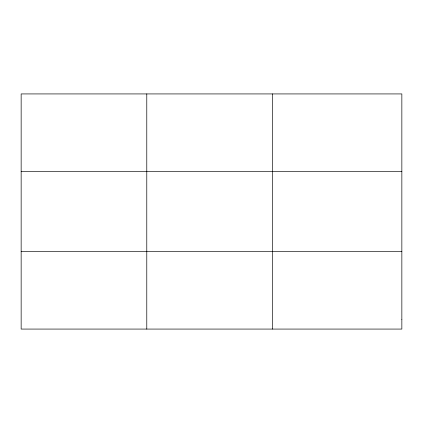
<?xml version="1.0" encoding="UTF-8"?>
<svg xmlns="http://www.w3.org/2000/svg" width="423" height="423" viewBox="0 0 423 423"><rect width="100%" height="100%" fill="white"/><g stroke="black" fill="none" stroke-linecap="round" stroke-linejoin="round"><path stroke-width="0.63" d="M146.781 93.927L146.781 329.073M272.412 93.927L272.412 329.073M21.15 171.526L401.85 171.526M21.15 251.474L401.85 251.474M401.85 319.376L401.85 329.073L21.15 329.073L21.15 93.927L401.85 93.927L401.85 319.376"/></g></svg>
